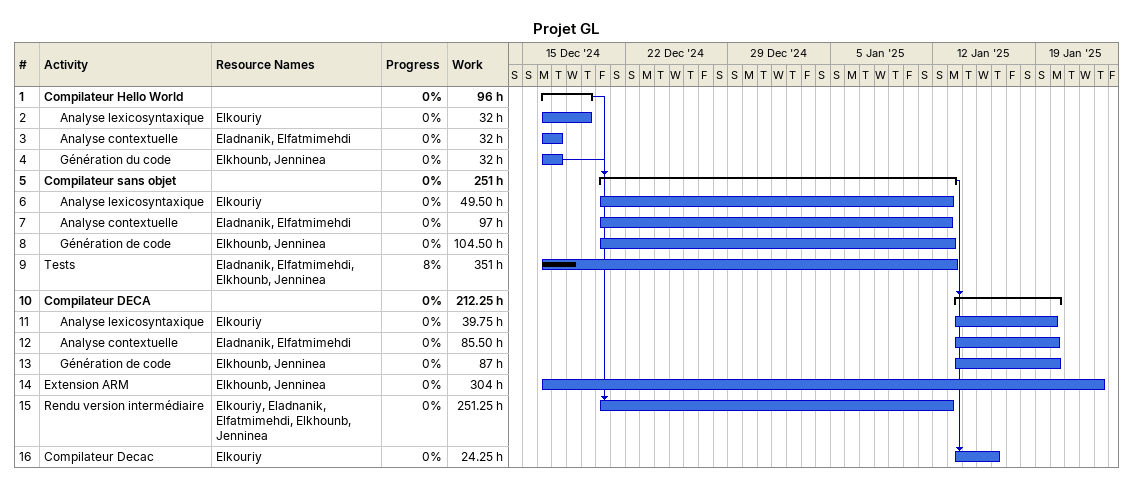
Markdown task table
Projet GL

| ID | Level | Task | Start | Finish | Predecessors | Resources | % complete | Work (h) |
|---|---|---|---|---|---|---|---|---|
| 1 | 1 | **Compilateur Hello World** | 2024-12-16 | 2024-12-19 |  |  | 0 | 96 |
| 2 | 2 | Analyse lexicosyntaxique | 2024-12-16 | 2024-12-19 |  | Elkouriy | 0 | 32 |
| 3 | 2 | Analyse contextuelle | 2024-12-16 | 2024-12-17 |  | Eladnanik, Elfatmimehdi | 0 | 32 |
| 4 | 2 | Génération du code | 2024-12-16 | 2024-12-17 |  | Elkhounb, Jenninea | 0 | 32 |
| 5 | 1 | **Compilateur sans objet** | 2024-12-20 | 2025-01-13 | 1 |  | 0 | 251 |
| 6 | 2 | Analyse lexicosyntaxique | 2024-12-20 | 2025-01-13 |  | Elkouriy | 0 | 49.50 |
| 7 | 2 | Analyse contextuelle | 2024-12-20 | 2025-01-13 |  | Eladnanik, Elfatmimehdi | 0 | 97 |
| 8 | 2 | Génération de code | 2024-12-20 | 2025-01-13 |  | Elkhounb, Jenninea | 0 | 104.50 |
| 9 | 1 | Tests | 2024-12-16 | 2025-01-13 |  | Eladnanik, Elfatmimehdi, Elkhounb, Jenninea | 8 | 351 |
| 10 | 1 | **Compilateur DECA** | 2025-01-13 | 2025-01-20 | 5 |  | 0 | 212.25 |
| 11 | 2 | Analyse lexicosyntaxique | 2025-01-13 | 2025-01-20 |  | Elkouriy | 0 | 39.75 |
| 12 | 2 | Analyse contextuelle | 2025-01-13 | 2025-01-20 |  | Eladnanik, Elfatmimehdi | 0 | 85.50 |
| 13 | 2 | Génération de code | 2025-01-13 | 2025-01-20 |  | Elkhounb, Jenninea | 0 | 87 |
| 14 | 1 | Extension ARM | 2024-12-16 | 2025-01-23 |  | Elkhounb, Jenninea | 0 | 304 |
| 15 | 1 | Rendu version intermédiaire | 2024-12-20 | 2025-01-13 | 1, 4 | Elkouriy, Eladnanik, Elfatmimehdi, Elkhounb, Jenninea | 0 | 251.25 |
| 16 | 1 | Compilateur Decac | 2025-01-13 | 2025-01-16 | 5 | Elkouriy | 0 | 24.25 |
